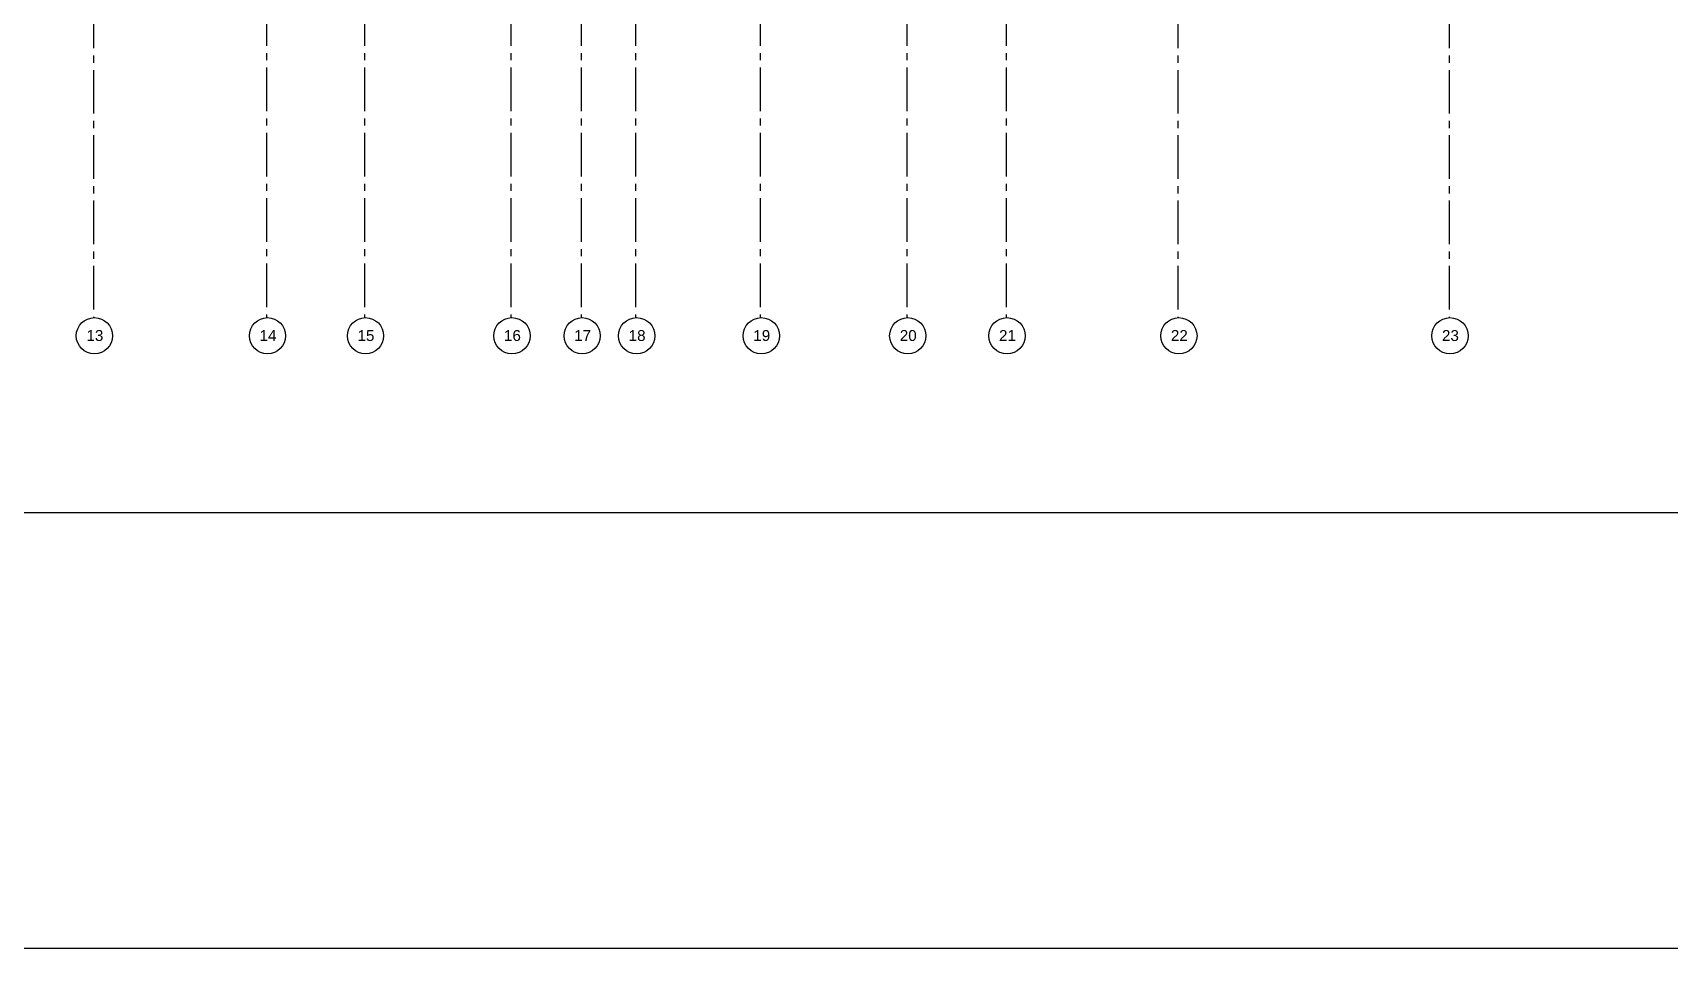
# Model space of a CAD drawing. Header units: inches. Extents: x -3700 to 367, y -844 to 2341.
# Drawn here: x -2406 to -1054, y -844 to -87 of the extents above; entities that cross this region are included whole.
import ezdxf
from ezdxf.enums import TextEntityAlignment as Align

# ---------------------------------------------------------------- set-up
doc = ezdxf.new("R2010")
doc.units = ezdxf.units.IN
doc.header["$LTSCALE"] = 48
doc.header["$MEASUREMENT"] = 0
doc.linetypes.add('1112 - 0-Base$0$CENTER2', pattern=[1.125, 0.75, -0.125, 0.125, -0.125])
doc.linetypes.add('1112 - 0-Base$0$HIDDEN', pattern=[0.375, 0.25, -0.125])
doc.layers.add('1112 - 0-Base$0$A-ANNO-NPLT', color=151, linetype='Continuous', plot=False)
doc.layers.add('1112 - 0-Base$0$A-Grid(3-32)', color=8, linetype='1112 - 0-Base$0$CENTER2')
doc.layers.add('1112 - 0-Base$0$S-Grid-Iden', color=2, linetype='Continuous')
doc.styles.add('1112 - 0-Base$0$Standard', font='arial.ttf')

# ---------------------------------------------------------------- blocks, each defined once
blk = doc.blocks.new('1112 - 0-Base$0$Column Bubble')
blk.add_circle((-0.004, -0.002), 0.156)
at = {"style": '1112 - 0-Base$0$Standard'}
blk.add_attdef('XX', text='', height=0.0938, dxfattribs=at).set_placement((0, 0), align=Align.MIDDLE_CENTER)
blk = doc.blocks.new('1112 - 0-Base$0$1ST FLOOR - STRUCTURAL GRID')
at = {"layer": '1112 - 0-Base$0$A-Grid(3-32)'}
for p, q in [((3328.5, -7426), (3328.5, -9520.7)), ((3471.5, -7424), (3471.5, -9520.7)), ((3552.5, -7424), (3552.5, -9520.7)), ((3673.5, -7424), (3673.5, -9520.7)), ((3731.5, -7424), (3731.5, -9520.7)), ((3776.5, -7424), (3776.5, -9520.7)), ((3879.5, -7424), (3879.5, -9520.7)), ((4000.5, -7424), (4000.5, -9520.7)), ((4082.5, -7424), (4082.5, -9520.7)), ((4224.5, -7426), (4224.5, -9520.7)), ((4448.5, -7426), (4448.5, -9520.7))]:
    blk.add_line(p, q, dxfattribs=at)
at = {"layer": '1112 - 0-Base$0$S-Grid-Iden', "xscale": 96, "yscale": 96, "zscale": 96}
for p, values in [((3329.7, -9535.5), {'XX': '13'}), ((3472.7, -9535.5), {'XX': '14'}), ((3553.7, -9535.5), {'XX': '15'}), ((3674.7, -9535.5), {'XX': '16'}), ((3732.7, -9535.5), {'XX': '17'}), ((3777.7, -9535.5), {'XX': '18'}), ((3880.7, -9535.5), {'XX': '19'}), ((4001.7, -9535.5), {'XX': '20'}), ((4083.7, -9535.5), {'XX': '21'}), ((4225.7, -9535.5), {'XX': '22'}), ((4449.7, -9535.5), {'XX': '23'})]:
    blk.add_blockref('1112 - 0-Base$0$Column Bubble', p, dxfattribs=at).add_auto_attribs(values)

msp = doc.modelspace()

# ---------------------------------------------------------------- linework, layer by layer
at = {"layer": '1112 - 0-Base$0$A-ANNO-NPLT'}
for points in [[(-3700, -844.3), (-3700, 2131.7), (348, 2131.7), (348, -844.3)], [(-3580, -484.3), (-3580, 1771.7), (228, 1771.7), (228, -484.3)]]:
    msp.add_lwpolyline(points, close=True, dxfattribs=at)

# ---------------------------------------------------------------- block references
at = {"linetype": '1112 - 0-Base$0$HIDDEN'}
msp.add_blockref('1112 - 0-Base$0$1ST FLOOR - STRUCTURAL GRID', (-5684.5, 9197.8), dxfattribs=at)

doc.saveas('drawing.dxf')
